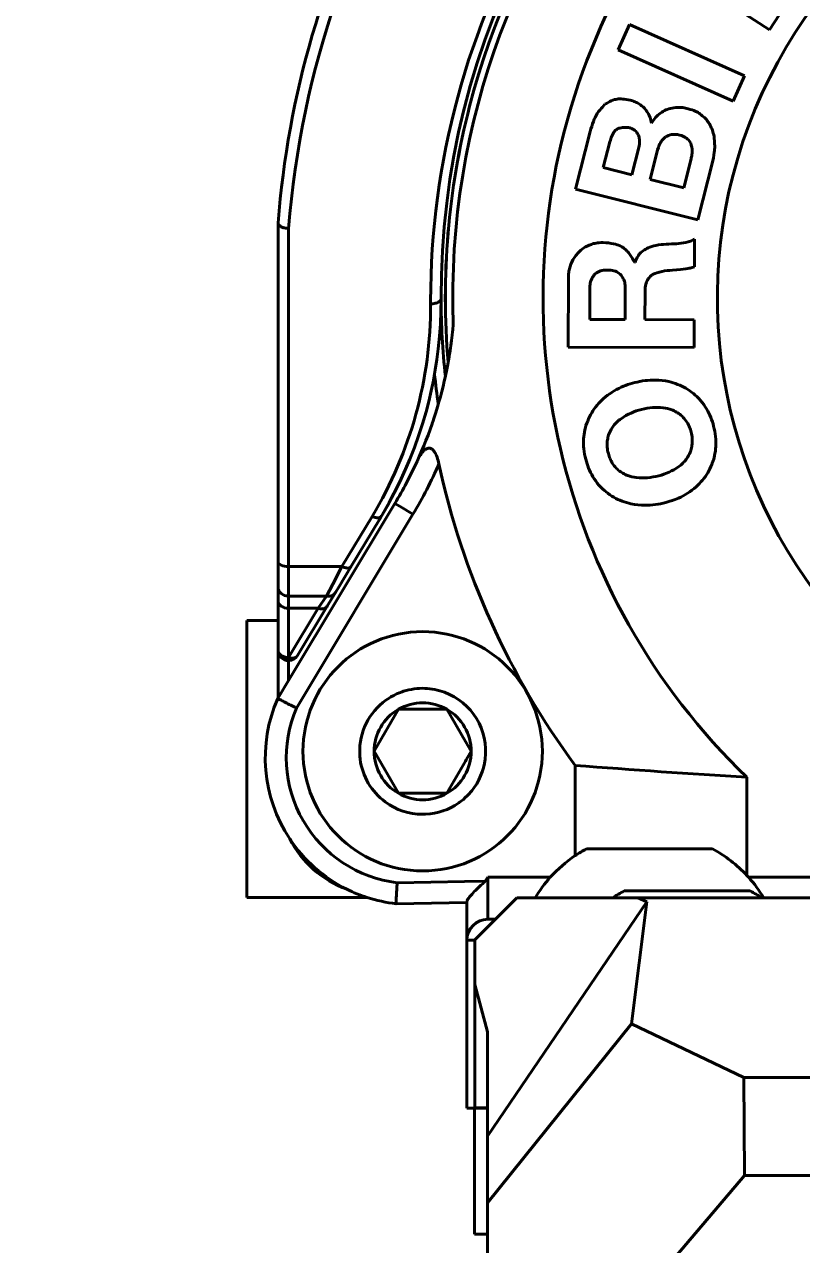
# Model space of a CAD drawing. Header units: millimetres. Extents: x 15 to 415, y 5 to 292.
# Drawn here: x 133.68 to 138.3, y 225.23 to 232.49 of the extents above; entities that cross this region are included whole.
import ezdxf

# ---------------------------------------------------------------- set-up
doc = ezdxf.new("R2010")
doc.units = ezdxf.units.MM
doc.layers.add('Annotations', color=7, linetype='Continuous')
doc.layers.add('Geometries', color=7, linetype='Continuous')
doc.styles.add('Shapr2', font='txt', dxfattribs={"height": 3.3495})
doc.dimstyles.new('ISO-25', dxfattribs={"dimtxt": 2.5, "dimasz": 2.5, "dimexe": 1.25, "dimexo": 0.625, "dimtad": 1, "dimtxsty": 'Standard', "dimcen": 2.5, "dimadec": 0, "dimazin": 0, "dimtfac": 1, "dimtmove": 0, "dimatfit": 3, "dimfxl": 1, "dimarcsym": 0})

# ---------------------------------------------------------------- blocks, each defined once
blk = doc.blocks.new('*D2')
at = {"layer": 'Annotations', "color": 0, "linetype": 'Continuous', "lineweight": 15}
for p, q in [((179.652, 228.9236), (179.652, 184.3288)), ((55.4198, 223.1803), (55.4198, 184.3288)), ((177.152, 185.5788), (57.9198, 185.5788))]:
    blk.add_line(p, q, dxfattribs=at)
at = {"layer": 'Annotations', "color": 0}
for points in [[(57.9198, 185.9955), (57.9198, 185.1621), (55.4198, 185.5788)], [(177.152, 185.1621), (177.152, 185.9955), (179.652, 185.5788)]]:
    blk.add_solid(points, dxfattribs=at)
at = {"layer": 'Defpoints', "color": 0}
for p in [(179.652, 229.5486), (55.4198, 223.8053), (55.4198, 185.5788)]:
    blk.add_point(p, dxfattribs=at)
at = {"layer": 'Annotations', "color": 0, "lineweight": 15, "insert": (117.8778, 188.2725), "char_height": 3.3495, "attachment_point": 5, "style": 'Shapr2'}
blk.add_mtext('\\A1;496,93', dxfattribs=at)

msp = doc.modelspace()

# ---------------------------------------------------------------- linework, layer by layer
at = {"layer": 'Geometries', "linetype": 'Continuous', "lineweight": 40}
for p, q in [((138.1124, 232.4613), (137.5993, 232.7938)), ((138.2021, 232.5997), (138.1124, 232.4613)), ((137.2119, 232.343), (137.2791, 232.4936)), ((137.2791, 232.4936), (137.964, 232.188)), ((137.8968, 232.0374), (137.2119, 232.343)), ((137.964, 232.188), (137.8968, 232.0374)), ((136.2966, 231.999), (136.2955, 231.9946)), ((136.9586, 231.5138), (137.0456, 231.857)), ((137.1618, 231.7939), (137.1233, 231.6422)), ((137.2934, 231.5991), (137.3347, 231.762)), ((137.4467, 231.7466), (137.4023, 231.5714)), ((137.6019, 231.5208), (137.6455, 231.6929)), ((137.7749, 231.6818), (137.6856, 231.3295)), ((137.1233, 231.6422), (137.2934, 231.5991)), ((137.4023, 231.5714), (137.6019, 231.5208)), ((137.6856, 231.3295), (136.9586, 231.5138)), ((135.1868, 231.3118), (135.1868, 229.2965)), ((135.2493, 229.2654), (135.2493, 231.2788)), ((137.666, 231.2158), (137.6654, 231.0508)), ((137.3104, 231.0763), (137.3125, 231.0763)), ((136.9136, 230.5726), (136.9151, 230.977)), ((136.1575, 230.8695), (136.1575, 230.8632)), ((136.1575, 230.8632), (136.1575, 230.861)), ((137.043, 230.9177), (137.0423, 230.737)), ((137.2535, 230.7362), (137.2542, 230.9179)), ((137.3717, 230.9017), (137.3711, 230.7358)), ((136.095, 230.8474), (136.095, 230.8429)), ((136.095, 230.8296), (136.095, 230.8429)), ((136.1575, 230.8584), (136.1575, 230.861)), ((137.0423, 230.737), (137.2535, 230.7362)), ((137.3711, 230.7358), (137.6642, 230.7347)), ((137.6642, 230.7347), (137.6636, 230.5698)), ((137.6636, 230.5698), (136.9136, 230.5726)), ((136.2036, 230.5045), (136.2053, 230.5141)), ((136.1993, 230.4803), (136.1996, 230.4819)), ((136.1041, 230.1164), (136.1098, 230.1331)), ((135.8829, 229.6418), (135.2493, 228.5873)), ((135.8037, 229.5689), (135.8488, 229.6439)), ((135.8829, 229.6418), (135.9143, 229.6229)), ((135.9901, 229.5774), (135.2963, 228.4229)), ((135.7469, 229.5645), (135.5671, 229.2654)), ((135.7901, 229.5463), (135.7997, 229.5621)), ((135.7902, 229.5464), (135.8004, 229.5634)), ((135.7997, 229.5621), (135.8004, 229.5634)), ((135.8004, 229.5634), (135.8038, 229.569)), ((135.8004, 229.5634), (135.8036, 229.5688)), ((135.8036, 229.5688), (135.8037, 229.5689)), ((135.9143, 229.6229), (135.9901, 229.5774)), ((135.6207, 229.2643), (135.7901, 229.5463)), ((135.7902, 229.5464), (135.7901, 229.5463)), ((135.1868, 229.2965), (135.1868, 229.1423)), ((135.5671, 229.2654), (135.2493, 229.2654)), ((135.2493, 229.0891), (135.2493, 229.2654)), ((135.5671, 229.2654), (135.5125, 229.1615)), ((135.5502, 229.147), (135.6207, 229.2643)), ((135.1868, 229.1423), (135.1868, 229.0612)), ((135.5125, 229.1615), (135.4744, 229.0891)), ((135.528, 229.1101), (135.5502, 229.147)), ((135.1868, 229.0612), (135.1868, 228.9447)), ((135.4744, 229.0891), (135.2493, 229.0891)), ((135.2493, 229.017), (135.2493, 229.0891)), ((135.4744, 229.0891), (135.4258, 229.017)), ((135.4793, 229.029), (135.528, 229.1101)), ((135.2493, 229.017), (135.4258, 229.017)), ((135.4258, 229.017), (135.2493, 228.7234)), ((135.2493, 228.7234), (135.2493, 229.017)), ((135.3029, 228.7354), (135.4793, 229.029)), ((135.0017, 227.2947), (135.0017, 228.9447)), ((135.0017, 228.9447), (135.1868, 228.9447)), ((135.1868, 228.9447), (135.1868, 228.7676)), ((135.1868, 228.7676), (135.1868, 228.4833)), ((135.2493, 228.5873), (135.2493, 228.7051)), ((135.2493, 228.5873), (135.1868, 228.4833)), ((135.1868, 228.4833), (135.185, 228.4802)), ((135.9035, 228.4152), (135.7591, 228.1652)), ((135.9035, 228.4152), (135.9169, 228.4152)), ((135.9169, 228.4152), (136.1324, 228.4152)), ((136.1922, 228.4152), (136.1324, 228.4152)), ((136.1922, 228.4152), (136.2209, 228.3654)), ((136.303, 228.2233), (136.2209, 228.3654)), ((135.673, 228.1769), (135.6729, 228.1716)), ((136.3365, 228.1652), (136.303, 228.2233)), ((135.6729, 228.1716), (135.6728, 228.1652)), ((135.6728, 228.1652), (135.6729, 228.159)), ((135.7591, 228.1652), (135.9035, 227.9152)), ((136.1922, 227.9152), (136.303, 228.1071)), ((136.3071, 228.1143), (136.303, 228.1071)), ((136.3365, 228.1652), (136.3071, 228.1143)), ((136.9561, 227.5439), (136.9561, 228.0805)), ((137.9785, 228.0105), (137.9785, 227.4253)), ((135.9035, 227.9152), (135.9636, 227.9152)), ((136.1788, 227.9152), (135.9636, 227.9152)), ((136.1922, 227.9152), (136.1788, 227.9152)), ((135.825, 227.8636), (135.8248, 227.8637)), ((137.0228, 227.584), (137.7728, 227.584)), ((135.8966, 227.3827), (136.297, 227.3897)), ((136.297, 227.3897), (136.2971, 227.3897)), ((136.4196, 227.3918), (136.2971, 227.3897)), ((136.4359, 227.4149), (136.4196, 227.3918)), ((136.8077, 227.4149), (136.4359, 227.4149)), ((136.4359, 227.1649), (136.4359, 227.4149)), ((138.5904, 227.4149), (137.988, 227.4149)), ((137.2478, 227.334), (137.9978, 227.334)), ((135.0017, 227.2947), (135.7169, 227.2947)), ((135.8909, 227.2576), (136.3109, 227.2649)), ((136.3109, 227.2685), (136.3109, 227.2649)), ((136.3109, 227.2649), (136.3109, 227.0399)), ((137.3823, 227.2692), (136.4332, 225.8723)), ((136.6082, 227.2925), (136.4806, 227.1649)), ((136.6082, 227.2925), (136.7174, 227.2925)), ((136.7174, 227.2925), (136.942, 227.2925)), ((136.942, 227.2925), (136.9444, 227.2925)), ((136.9444, 227.2925), (137.1791, 227.2925)), ((137.1791, 227.2925), (137.3284, 227.2925)), ((137.3823, 227.2692), (137.291, 226.5421)), ((137.3284, 227.2925), (137.3823, 227.2692)), ((137.3284, 227.2925), (137.919, 227.2925)), ((137.919, 227.2925), (138.0666, 227.2925)), ((138.0666, 227.2925), (138.0783, 227.2925)), ((138.0783, 227.2925), (138.1517, 227.2925)), ((138.211, 227.2925), (138.1517, 227.2925)), ((138.2554, 227.2925), (138.211, 227.2925)), ((138.5904, 227.2925), (138.2554, 227.2925)), ((136.4806, 227.1649), (136.3582, 227.0425)), ((136.4806, 227.1649), (136.4359, 227.1649)), ((136.3109, 226.0399), (136.3109, 227.0399)), ((136.3109, 227.0399), (136.3582, 227.0399)), ((136.3582, 227.0399), (136.3582, 227.0425)), ((136.3582, 226.7761), (136.3582, 227.0399)), ((136.4332, 226.4942), (136.3582, 226.7761)), ((136.3582, 226.0425), (136.3582, 226.7761)), ((136.4332, 225.4754), (137.291, 226.5421)), ((137.291, 226.5421), (137.9601, 226.2216)), ((136.4332, 226.4942), (136.4332, 226.0425)), ((137.9601, 226.2216), (145.8885, 226.2216)), ((137.9601, 226.2216), (137.9647, 225.6396)), ((136.4332, 226.0399), (136.3109, 226.0399)), ((136.3566, 225.2899), (136.3566, 226.0399)), ((136.3566, 226.0399), (136.4332, 226.0399)), ((136.3582, 226.0425), (136.4332, 226.0425)), ((136.4332, 226.0425), (136.4332, 226.0399)), ((136.4332, 226.0399), (136.4332, 226.0399)), ((136.4332, 226.0399), (136.4332, 225.8723)), ((136.4332, 225.4754), (136.4332, 225.8723)), ((137.9647, 225.6396), (137.1496, 224.6822)), ((145.845, 225.6396), (137.9647, 225.6396)), ((136.4332, 225.4754), (136.4332, 225.2899)), ((136.4332, 225.2899), (136.3566, 225.2899)), ((136.4332, 225.2899), (136.4332, 224.9884))]:
    msp.add_line(p, q, dxfattribs=at)
at = {"layer": 'Geometries', "linetype": 'Continuous', "lineweight": 40, "flags": 128}
for points in [[(136.2966, 231.999), (136.3314, 232.1287), (136.3724, 232.2652), (136.4178, 232.4005), (136.4673, 232.5342), (136.5209, 232.6664), (136.5218, 232.6685)], [(137.1331, 232.0184), (137.1424, 232.0238), (137.1517, 232.029), (137.1612, 232.034), (137.1708, 232.0386), (137.1807, 232.0426), (137.1909, 232.046), (137.198, 232.0477), (137.2052, 232.0491), (137.2125, 232.0499), (137.2213, 232.0503), (137.2301, 232.0502), (137.239, 232.0496), (137.2478, 232.0486), (137.2597, 232.0469), (137.2715, 232.0448), (137.2834, 232.0426)], [(137.2834, 232.0426), (137.2983, 232.038), (137.3057, 232.0355), (137.3131, 232.0328), (137.3198, 232.03), (137.3265, 232.0268), (137.3329, 232.0232), (137.3393, 232.0192), (137.3454, 232.0148), (137.3514, 232.0101), (137.3604, 232.0023), (137.3692, 231.9943)], [(136.1575, 230.8695), (136.1592, 231.0036), (136.1653, 231.1461), (136.1758, 231.2884), (136.1908, 231.4302), (136.2101, 231.5715), (136.2339, 231.7122), (136.2621, 231.852), (136.2931, 231.9852)], [(136.2931, 231.9852), (136.2946, 231.9909), (136.2955, 231.9946)], [(137.0456, 231.857), (137.0498, 231.872), (137.0542, 231.887), (137.0589, 231.9019), (137.0642, 231.9167), (137.069, 231.9288), (137.0745, 231.9406), (137.0806, 231.9521), (137.0877, 231.9635), (137.0955, 231.9745), (137.1037, 231.9851), (137.1109, 231.9936), (137.1182, 232.002), (137.1331, 232.0184)], [(137.3692, 231.9943), (137.3785, 231.9818), (137.3806, 231.9787)], [(137.3806, 231.9787), (137.383, 231.9754), (137.3873, 231.9688), (137.3914, 231.9619), (137.3951, 231.9548), (137.3984, 231.9474), (137.4014, 231.9397), (137.4039, 231.9319), (137.4062, 231.924), (137.4087, 231.9146), (137.4111, 231.9052)], [(137.4111, 231.9052), (137.4149, 231.912), (137.419, 231.9186), (137.4234, 231.9252), (137.4281, 231.9315), (137.4342, 231.939), (137.4408, 231.9463), (137.4477, 231.9531), (137.4552, 231.9597), (137.4631, 231.9658), (137.4714, 231.9715), (137.479, 231.9762), (137.4868, 231.9805), (137.4948, 231.9844), (137.5031, 231.988)], [(137.5031, 231.9881), (137.513, 231.9912), (137.5231, 231.994), (137.5333, 231.9962), (137.5439, 231.9979), (137.5545, 231.9991), (137.5651, 231.9997), (137.5731, 231.9998), (137.5811, 231.9996), (137.5891, 231.9991), (137.5971, 231.9983), (137.6052, 231.9971), (137.6132, 231.9956), (137.6212, 231.9939), (137.6292, 231.9918)], [(137.6292, 231.9918), (137.6403, 231.9883), (137.6514, 231.9846), (137.6624, 231.9806), (137.6732, 231.9761), (137.6803, 231.9727), (137.6871, 231.969), (137.6938, 231.9649), (137.7003, 231.9603), (137.7067, 231.9554), (137.7128, 231.9502), (137.719, 231.9446), (137.725, 231.9389), (137.7369, 231.9271)], [(137.2727, 231.8806), (137.2641, 231.8807), (137.2555, 231.8806), (137.247, 231.8804), (137.2385, 231.8798), (137.23, 231.8787), (137.2217, 231.8771), (137.2163, 231.8755), (137.211, 231.8736), (137.2059, 231.8712), (137.2012, 231.8682), (137.1968, 231.8647), (137.1928, 231.8608), (137.1891, 231.8565), (137.1858, 231.8519), (137.1813, 231.8446), (137.1774, 231.837), (137.1739, 231.8291), (137.1708, 231.821), (137.1679, 231.8128), (137.1652, 231.8046), (137.1618, 231.7939)], [(137.3255, 231.8467), (137.322, 231.8513), (137.3166, 231.8574), (137.3107, 231.8629), (137.3049, 231.8673), (137.2988, 231.8711), (137.2921, 231.8745), (137.2851, 231.8772), (137.279, 231.8791), (137.2727, 231.8806)], [(137.7369, 231.9271), (137.7417, 231.9209), (137.7462, 231.9146), (137.7506, 231.9081), (137.7548, 231.9014), (137.7587, 231.8946), (137.7623, 231.8877), (137.7657, 231.8806), (137.7689, 231.8734), (137.7724, 231.8643), (137.7756, 231.8549), (137.7783, 231.8455), (137.7806, 231.8358), (137.7825, 231.8259), (137.784, 231.816)], [(137.3307, 231.8383), (137.3266, 231.845), (137.3255, 231.8467)], [(137.3347, 231.762), (137.3371, 231.7713), (137.3387, 231.7808), (137.3396, 231.7898), (137.3396, 231.7988), (137.3389, 231.8081), (137.3373, 231.8173), (137.3361, 231.8226), (137.3345, 231.8279), (137.3328, 231.8331), (137.3307, 231.8383)], [(137.4941, 231.8245), (137.4827, 231.8138), (137.4773, 231.8082), (137.4721, 231.8023), (137.4673, 231.7961), (137.463, 231.7895), (137.4593, 231.7824), (137.4561, 231.775), (137.4534, 231.768), (137.4511, 231.7609), (137.4467, 231.7466)], [(137.5795, 231.8343), (137.5719, 231.8364), (137.5643, 231.8379), (137.5564, 231.839), (137.5484, 231.8394), (137.5391, 231.8392), (137.5299, 231.838), (137.5204, 231.8359), (137.5113, 231.8328), (137.5026, 231.829), (137.4941, 231.8245)], [(137.6437, 231.7861), (137.6398, 231.7929), (137.6355, 231.7994), (137.6304, 231.8057), (137.6248, 231.8115), (137.6188, 231.8167), (137.6123, 231.8213), (137.6051, 231.8254), (137.5976, 231.8288), (137.5887, 231.832), (137.5795, 231.8343)], [(137.784, 231.816), (137.7853, 231.7994), (137.7862, 231.7828), (137.7865, 231.7717), (137.7865, 231.7605), (137.786, 231.7494), (137.7853, 231.7409), (137.7843, 231.7324), (137.7817, 231.7155), (137.7784, 231.6986), (137.7749, 231.6818)], [(137.6455, 231.6929), (137.6473, 231.6989), (137.6488, 231.705), (137.6501, 231.7112), (137.6511, 231.7174), (137.6522, 231.729), (137.6524, 231.7349), (137.6524, 231.7407), (137.6516, 231.7521), (137.6499, 231.7634), (137.6472, 231.7749), (137.6437, 231.786)], [(135.1868, 231.3124), (135.1868, 231.3122), (135.1869, 231.3118)], [(135.1868, 231.3118), (135.1872, 231.3087), (135.1881, 231.3056), (135.1896, 231.3026), (135.1916, 231.2997), (135.1942, 231.2968), (135.1974, 231.2941), (135.2011, 231.2916), (135.2052, 231.2892)], [(135.2052, 231.2892), (135.2097, 231.287), (135.2146, 231.285), (135.2199, 231.2833), (135.2254, 231.2818), (135.2312, 231.2806), (135.2372, 231.2797), (135.2432, 231.2791), (135.2493, 231.2788)], [(136.9428, 231.0919), (136.9467, 231.0987), (136.9508, 231.1054), (136.9552, 231.1119), (136.9599, 231.1182), (136.9647, 231.1243), (136.9699, 231.1302), (136.9752, 231.136), (136.9809, 231.1415), (136.9894, 231.1491), (136.9984, 231.1561), (137.0079, 231.1628), (137.0177, 231.1688)], [(137.0177, 231.1688), (137.0318, 231.1756), (137.0389, 231.1788), (137.0461, 231.1818), (137.0525, 231.1843), (137.0589, 231.1866), (137.0655, 231.1885), (137.0722, 231.1902), (137.0805, 231.1919), (137.0889, 231.1931), (137.0973, 231.194), (137.1101, 231.195), (137.1228, 231.1957)], [(137.1228, 231.1957), (137.1384, 231.1941), (137.1539, 231.1923), (137.1694, 231.19), (137.1848, 231.1871), (137.1949, 231.1848), (137.2049, 231.1819), (137.2147, 231.1785), (137.2242, 231.1745), (137.2334, 231.1698), (137.2408, 231.1651), (137.2478, 231.1599), (137.2545, 231.1542), (137.2608, 231.1481), (137.2662, 231.1424)], [(137.3622, 231.1481), (137.3687, 231.1523), (137.3755, 231.1563), (137.3824, 231.16), (137.3895, 231.1635), (137.4007, 231.1682), (137.4123, 231.1723), (137.4242, 231.1757), (137.4363, 231.1783)], [(137.4363, 231.1783), (137.4518, 231.1805), (137.4673, 231.1825), (137.4825, 231.1841), (137.4977, 231.1853), (137.513, 231.1862), (137.5283, 231.1869)], [(137.5283, 231.1869), (137.5439, 231.1874), (137.5595, 231.1883), (137.5734, 231.1896), (137.5873, 231.1912), (137.6012, 231.1931), (137.615, 231.1955)], [(137.615, 231.1955), (137.6285, 231.1988), (137.6351, 231.2007), (137.6417, 231.2031), (137.648, 231.2058), (137.6541, 231.2089), (137.6601, 231.2123), (137.666, 231.2158)], [(136.9151, 230.977), (136.9151, 230.9848), (136.9154, 230.9926), (136.9159, 231.0005), (136.9167, 231.0083), (136.9177, 231.016), (136.919, 231.0237), (136.9205, 231.0314), (136.9223, 231.0391), (136.9262, 231.0526), (136.9309, 231.0659), (136.9365, 231.0791), (136.9428, 231.0919)], [(137.2662, 231.1424), (137.2668, 231.1417), (137.2724, 231.135), (137.2808, 231.1238), (137.2887, 231.1123), (137.2962, 231.1004), (137.3034, 231.0884), (137.3104, 231.0763)], [(137.3125, 231.0763), (137.3179, 231.091), (137.3208, 231.0983), (137.3241, 231.1054), (137.3279, 231.1123), (137.3322, 231.1188), (137.3372, 231.1251), (137.3427, 231.131), (137.3474, 231.1355), (137.3522, 231.1398), (137.3622, 231.1481)], [(137.1474, 231.0308), (137.1396, 231.0311), (137.1318, 231.0308), (137.1238, 231.03), (137.116, 231.0286), (137.1071, 231.0262), (137.0986, 231.0229), (137.0901, 231.0187), (137.082, 231.0137), (137.0748, 231.0082), (137.068, 231.0022)], [(137.2293, 231.0015), (137.2234, 231.0067), (137.2172, 231.0116), (137.2106, 231.016), (137.2036, 231.0199), (137.1952, 231.0237), (137.1865, 231.0267), (137.1773, 231.029), (137.1679, 231.0304), (137.1577, 231.031), (137.1474, 231.0307)], [(137.442, 231.0154), (137.4313, 231.0111), (137.4259, 231.0088), (137.4207, 231.0062), (137.4157, 231.0033), (137.4109, 231), (137.4063, 230.9962), (137.402, 230.9921), (137.3958, 230.9853), (137.3899, 230.9784)], [(137.535, 231.0303), (137.5194, 231.0293), (137.5039, 231.0278), (137.4883, 231.0256), (137.4728, 231.0228), (137.4574, 231.0194), (137.442, 231.0154)], [(137.6144, 231.0384), (137.5833, 231.0348), (137.5592, 231.0324), (137.535, 231.0303)], [(137.6654, 231.0508), (137.6529, 231.0467), (137.6466, 231.0448), (137.6402, 231.0431), (137.6338, 231.0417), (137.6273, 231.0405), (137.6144, 231.0384)], [(137.068, 231.0022), (137.0639, 230.9955), (137.0599, 230.9888), (137.0561, 230.982), (137.0526, 230.9749), (137.0497, 230.9676), (137.0475, 230.9601), (137.0458, 230.9522), (137.0446, 230.9443), (137.044, 230.9376), (137.0436, 230.931), (137.043, 230.9177)], [(137.2542, 230.9179), (137.2535, 230.9336), (137.2529, 230.9414), (137.252, 230.9491), (137.2506, 230.9569), (137.2486, 230.9644), (137.2458, 230.972), (137.2424, 230.9793), (137.2394, 230.985), (137.2361, 230.9906), (137.2293, 231.0015)], [(137.3899, 230.9784), (137.3864, 230.9713), (137.3831, 230.9643), (137.3801, 230.957), (137.3774, 230.9497), (137.376, 230.9446), (137.3748, 230.9395), (137.3739, 230.9343), (137.3732, 230.9291), (137.3726, 230.9223), (137.3722, 230.9155), (137.3717, 230.9017)], [(136.1575, 230.861), (136.1571, 230.8576), (136.156, 230.8542), (136.1541, 230.8509), (136.1515, 230.8477), (136.1483, 230.8447), (136.1444, 230.8419), (136.1399, 230.8393), (136.1349, 230.8369), (136.1291, 230.8348), (136.1228, 230.833), (136.1162, 230.8316), (136.1093, 230.8305), (136.1022, 230.8298), (136.095, 230.8296)], [(136.1188, 230.4127), (136.1228, 230.436), (136.1326, 230.4988), (136.1407, 230.5619), (136.1483, 230.6365), (136.1536, 230.7112), (136.1567, 230.7861), (136.1575, 230.8584)], [(136.2053, 230.5141), (136.2062, 230.5197), (136.2111, 230.5501), (136.2156, 230.581), (136.2198, 230.612), (136.2236, 230.6432), (136.2257, 230.6625)], [(136.2257, 230.6625), (136.227, 230.6746), (136.23, 230.706)], [(136.1996, 230.4819), (136.201, 230.4896), (136.2036, 230.5045)], [(136.1829, 230.3984), (136.1834, 230.4003), (136.1896, 230.4298), (136.1955, 230.4596), (136.1993, 230.4803)], [(136.0679, 230.1878), (136.084, 230.2493), (136.0985, 230.3112), (136.1115, 230.3734), (136.1188, 230.4127)], [(136.1406, 230.2313), (136.1448, 230.2462), (136.1532, 230.2764), (136.1613, 230.307), (136.169, 230.3378), (136.1764, 230.3689), (136.1829, 230.3984)], [(137.1247, 230.2659), (137.1368, 230.2758), (137.1492, 230.2854), (137.162, 230.2945), (137.1751, 230.3032), (137.1884, 230.3113), (137.202, 230.3191), (137.2159, 230.3263), (137.2301, 230.3331), (137.243, 230.3387), (137.2561, 230.3439), (137.2693, 230.3487), (137.2828, 230.3531), (137.2964, 230.3571), (137.3101, 230.3607)], [(137.3101, 230.3607), (137.3253, 230.3645), (137.3406, 230.3678), (137.356, 230.3706), (137.3716, 230.3728), (137.3871, 230.3744), (137.4027, 230.3755), (137.4184, 230.376), (137.4342, 230.3759), (137.4539, 230.3751), (137.4736, 230.3733), (137.4934, 230.3706), (137.513, 230.3671)], [(137.513, 230.3671), (137.5264, 230.3632), (137.5397, 230.3593), (137.5528, 230.3551), (137.5659, 230.3506), (137.5787, 230.3458), (137.5912, 230.3404), (137.6034, 230.3343), (137.6152, 230.3276), (137.6267, 230.3202), (137.6379, 230.3123), (137.6489, 230.304), (137.6597, 230.2954), (137.6704, 230.2866), (137.681, 230.2777)], [(136.1098, 230.1331), (136.1147, 230.148), (136.1256, 230.1819), (136.1361, 230.2162), (136.1406, 230.2313)], [(137.0202, 230.1059), (137.0252, 230.1189), (137.0304, 230.1319), (137.0357, 230.1447), (137.0414, 230.1573), (137.0474, 230.1696), (137.054, 230.1817), (137.0611, 230.1933), (137.0689, 230.2045), (137.0773, 230.2153), (137.0862, 230.2258), (137.0955, 230.2361), (137.105, 230.2461), (137.1148, 230.2561), (137.1247, 230.2659)], [(137.4802, 230.211), (137.4644, 230.2124), (137.4485, 230.2131), (137.4325, 230.213), (137.4165, 230.2122), (137.4002, 230.2106), (137.3839, 230.2082), (137.3676, 230.205), (137.3515, 230.201)], [(137.5848, 230.1675), (137.5785, 230.1723), (137.5722, 230.1768), (137.5656, 230.1811), (137.5589, 230.1852), (137.552, 230.189), (137.545, 230.1925), (137.5379, 230.1958), (137.5306, 230.1987), (137.5184, 230.2029), (137.506, 230.2064), (137.4932, 230.2091), (137.4802, 230.211)], [(137.681, 230.2777), (137.6919, 230.2664), (137.7022, 230.2547), (137.7122, 230.2425), (137.7216, 230.2299), (137.73, 230.2175), (137.738, 230.2048), (137.7454, 230.1917), (137.7523, 230.1783), (137.758, 230.166), (137.7633, 230.1535), (137.7681, 230.1409), (137.7725, 230.1279), (137.7764, 230.1147), (137.7798, 230.1014)], [(135.9442, 229.8405), (135.9464, 229.8456), (135.9713, 229.9042), (135.9986, 229.974), (136.0239, 230.0445), (136.047, 230.1158), (136.0679, 230.1878)], [(137.229, 230.1459), (137.2227, 230.1413), (137.2166, 230.1365), (137.2106, 230.1314), (137.2048, 230.126), (137.1992, 230.1205), (137.1939, 230.1148), (137.1888, 230.1089), (137.1839, 230.1027), (137.1763, 230.092), (137.1694, 230.0808), (137.1632, 230.0691), (137.1577, 230.0569)], [(137.3515, 230.201), (137.3355, 230.1967), (137.3197, 230.1918), (137.3041, 230.1861), (137.2887, 230.1796), (137.2733, 230.1723), (137.2582, 230.1643), (137.2434, 230.1554), (137.229, 230.1459)], [(137.6456, 230.0667), (137.6437, 230.0742), (137.6415, 230.0817), (137.639, 230.0892), (137.6362, 230.0965), (137.6332, 230.1035), (137.6299, 230.1103), (137.6263, 230.1171), (137.6224, 230.1237), (137.6172, 230.1317), (137.6115, 230.1394), (137.6055, 230.1468), (137.5989, 230.154), (137.592, 230.161), (137.5848, 230.1675)], [(136.0307, 229.9279), (136.0414, 229.9528), (136.0545, 229.9843), (136.0673, 230.0162), (136.0797, 230.0486), (136.0918, 230.0813), (136.1034, 230.1144), (136.1041, 230.1164)], [(137.0192, 229.9044), (137.0153, 229.9195), (137.0121, 229.9348), (137.0094, 229.9504), (137.0075, 229.966), (137.0062, 229.9808), (137.0056, 229.9956), (137.0055, 230.0106), (137.0062, 230.0255), (137.0072, 230.039), (137.0088, 230.0525), (137.0109, 230.0659), (137.0135, 230.0793), (137.0166, 230.0927), (137.0202, 230.1059)], [(137.6418, 229.9495), (137.6443, 229.957), (137.6465, 229.9645), (137.6484, 229.9721), (137.65, 229.9798), (137.6512, 229.9874), (137.6522, 229.995), (137.6528, 230.0027), (137.6531, 230.0105), (137.653, 230.0198), (137.6525, 230.0292), (137.6515, 230.0385), (137.65, 230.048), (137.648, 230.0574), (137.6456, 230.0667)], [(137.7798, 230.1014), (137.7837, 230.0863), (137.787, 230.071), (137.7896, 230.0555), (137.7916, 230.0398), (137.7929, 230.0249), (137.7935, 230.01), (137.7935, 229.9949), (137.7929, 229.9798), (137.7919, 229.9663), (137.7903, 229.9529), (137.7882, 229.9395), (137.7856, 229.926), (137.7825, 229.9126), (137.779, 229.8994)], [(137.1576, 230.0569), (137.1551, 230.0495), (137.1529, 230.042), (137.1509, 230.0344), (137.1493, 230.0267), (137.148, 230.0192), (137.147, 230.0116), (137.1463, 230.0039), (137.146, 229.9962), (137.146, 229.9865), (137.1465, 229.9769), (137.1476, 229.9672), (137.1491, 229.9574), (137.1512, 229.9477), (137.1537, 229.9381)], [(136.1448, 229.877), (136.1425, 229.8873), (136.1398, 229.8976), (136.1368, 229.9078), (136.1333, 229.9177), (136.1295, 229.9274), (136.1251, 229.9367), (136.1219, 229.9426), (136.1184, 229.9482), (136.1147, 229.9534), (136.1116, 229.9571), (136.1084, 229.9604), (136.105, 229.9634), (136.1014, 229.9659), (136.0969, 229.9682), (136.0922, 229.9698), (136.0875, 229.9705), (136.0835, 229.9705), (136.0796, 229.97), (136.0759, 229.9689), (136.071, 229.9669), (136.0664, 229.9643), (136.0619, 229.9612), (136.0577, 229.9576), (136.0512, 229.9513), (136.0452, 229.9442), (136.0395, 229.9366), (136.0341, 229.9285), (136.0291, 229.9201), (136.0238, 229.9107), (136.0189, 229.9009), (136.0141, 229.8909)], [(136.0141, 229.8909), (136.0279, 229.9217), (136.0307, 229.9279)], [(137.1537, 229.9381), (137.1556, 229.9306), (137.1579, 229.9231), (137.1604, 229.9156), (137.1632, 229.9083), (137.1662, 229.9014), (137.1695, 229.8946), (137.1731, 229.888), (137.177, 229.8815), (137.1821, 229.8736), (137.1878, 229.866), (137.1937, 229.8587), (137.2003, 229.8516), (137.2071, 229.8447), (137.2143, 229.8383)], [(137.5721, 229.8604), (137.5783, 229.8651), (137.5844, 229.87), (137.5904, 229.8752), (137.5961, 229.8805), (137.6016, 229.8861), (137.6068, 229.8919), (137.6119, 229.8979), (137.6167, 229.9042), (137.624, 229.9148), (137.6306, 229.9259), (137.6366, 229.9375), (137.6418, 229.9496)], [(137.1187, 229.7278), (137.1078, 229.739), (137.0974, 229.7506), (137.0874, 229.7628), (137.0779, 229.7754), (137.0695, 229.7875), (137.0616, 229.8001), (137.0542, 229.813), (137.0473, 229.8262), (137.0414, 229.8387), (137.0361, 229.8514), (137.0312, 229.8643), (137.0267, 229.8775), (137.0227, 229.8909), (137.0192, 229.9044)], [(137.4537, 229.8064), (137.4691, 229.8106), (137.4844, 229.8154), (137.4995, 229.821), (137.5144, 229.8273), (137.5293, 229.8345), (137.5439, 229.8424), (137.5582, 229.8511), (137.5721, 229.8604)], [(137.779, 229.8994), (137.774, 229.8864), (137.769, 229.8735), (137.7637, 229.8607), (137.7581, 229.8481), (137.7522, 229.8358), (137.7457, 229.8238), (137.7386, 229.8121), (137.7309, 229.801), (137.7226, 229.7901), (137.7138, 229.7797), (137.7046, 229.7694), (137.695, 229.7594), (137.6853, 229.7495), (137.6755, 229.7397)], [(135.8483, 229.6466), (135.8631, 229.6741), (135.8924, 229.7306), (135.9201, 229.7878), (135.9442, 229.8405)], [(137.2143, 229.8382), (137.2205, 229.8335), (137.2269, 229.829), (137.2335, 229.8247), (137.2402, 229.8207), (137.2471, 229.8169), (137.2541, 229.8134), (137.2612, 229.8102), (137.2685, 229.8073), (137.281, 229.803), (137.2936, 229.7996), (137.3067, 229.7969), (137.3199, 229.7951)], [(137.3199, 229.7951), (137.3364, 229.7938), (137.3529, 229.7932), (137.3695, 229.7934), (137.3862, 229.7944), (137.4031, 229.7962), (137.42, 229.7988), (137.4369, 229.8022), (137.4537, 229.8064)], [(137.2881, 229.6393), (137.2747, 229.6431), (137.2613, 229.6469), (137.248, 229.651), (137.2349, 229.6554), (137.222, 229.6602), (137.2094, 229.6656), (137.1971, 229.6715), (137.1852, 229.6782), (137.1736, 229.6855), (137.1623, 229.6933), (137.1512, 229.7016), (137.1403, 229.7101), (137.1294, 229.7189), (137.1187, 229.7278)], [(137.6755, 229.7397), (137.6635, 229.7297), (137.6511, 229.7201), (137.6383, 229.711), (137.6252, 229.7023), (137.6119, 229.6941), (137.5983, 229.6865), (137.5843, 229.6793), (137.5701, 229.6726), (137.5518, 229.6649), (137.5333, 229.658), (137.5143, 229.652), (137.495, 229.6468)], [(135.8038, 229.569), (135.8325, 229.6184), (135.8483, 229.6466)], [(137.495, 229.6468), (137.4799, 229.6429), (137.4646, 229.6396), (137.4492, 229.6367), (137.4336, 229.6344), (137.4181, 229.6326), (137.4025, 229.6314), (137.3868, 229.6308), (137.3711, 229.6307), (137.3503, 229.6314), (137.3296, 229.6331), (137.3088, 229.6357), (137.2881, 229.6393)], [(135.7807, 229.5557), (135.7757, 229.556), (135.7703, 229.5568), (135.7647, 229.5581), (135.7589, 229.5598), (135.7529, 229.5619), (135.7469, 229.5645)], [(135.8004, 229.5634), (135.7986, 229.5611), (135.7961, 229.5591), (135.793, 229.5575), (135.7894, 229.5564), (135.7852, 229.5558), (135.7807, 229.5557)], [(135.6009, 229.2566), (135.5959, 229.2569), (135.5906, 229.2577), (135.585, 229.259), (135.5792, 229.2607), (135.5732, 229.2628), (135.5671, 229.2654)], [(135.6207, 229.2643), (135.6188, 229.2619), (135.6163, 229.26), (135.6133, 229.2584), (135.6096, 229.2573), (135.6055, 229.2567), (135.6009, 229.2566)], [(135.528, 229.1101), (135.5254, 229.1062), (135.5223, 229.1026), (135.5187, 229.0993), (135.5148, 229.0964), (135.5106, 229.094), (135.506, 229.0919), (135.5012, 229.0903), (135.4961, 229.0891), (135.4909, 229.0884), (135.4855, 229.0882), (135.48, 229.0884), (135.4744, 229.0891)], [(135.4582, 229.015), (135.4533, 229.0141), (135.4481, 229.0138), (135.4427, 229.0139), (135.4372, 229.0145), (135.4315, 229.0155), (135.4258, 229.017)], [(135.4793, 229.029), (135.477, 229.0257), (135.4741, 229.0228), (135.4708, 229.0202), (135.467, 229.018), (135.4628, 229.0163), (135.4582, 229.015)], [(135.2176, 228.4634), (135.2113, 228.4666), (135.2056, 228.4695), (135.2005, 228.4722), (135.196, 228.4745), (135.1923, 228.4764), (135.1894, 228.4779), (135.1871, 228.4791), (135.1857, 228.4799), (135.1852, 228.4801), (135.185, 228.4802)], [(135.8852, 228.5031), (135.8756, 228.4983), (135.8589, 228.4892), (135.8474, 228.4822)], [(135.9341, 228.5226), (135.9251, 228.5196), (135.9098, 228.5139), (135.8926, 228.5066), (135.8852, 228.5031)], [(135.2963, 228.4229), (135.2876, 228.4273), (135.2789, 228.4318), (135.2703, 228.4362), (135.2619, 228.4405), (135.2537, 228.4447), (135.2458, 228.4488), (135.2381, 228.4528), (135.2309, 228.4565), (135.224, 228.46), (135.2176, 228.4634)], [(135.6729, 228.159), (135.6731, 228.1503), (135.674, 228.1351), (135.6756, 228.1197), (135.6757, 228.1184)], [(136.2624, 227.8577), (136.2657, 227.86), (136.2781, 227.8693), (136.2901, 227.879), (136.3018, 227.8893), (136.313, 227.9001), (136.3237, 227.9113), (136.334, 227.9229), (136.3396, 227.9297)], [(136.0478, 227.7902), (136.0628, 227.7905), (136.0653, 227.7906)], [(136.3109, 227.2685), (136.3111, 227.2706), (136.3119, 227.2733), (136.3132, 227.2765), (136.315, 227.2801), (136.3173, 227.284), (136.32, 227.2882), (136.3232, 227.2928), (136.3269, 227.2976), (136.3303, 227.3019), (136.3358, 227.3084), (136.3418, 227.3152), (136.3482, 227.3221), (136.3552, 227.3293), (136.3625, 227.3366), (136.37, 227.3439), (136.3782, 227.3516), (136.3865, 227.3593), (136.3948, 227.367), (136.4, 227.3716), (136.4053, 227.3763), (136.4104, 227.3812), (136.4152, 227.3863), (136.4196, 227.3918)], [(135.8909, 227.2576), (135.8905, 227.2579), (135.8902, 227.2587), (135.89, 227.2601), (135.8898, 227.262), (135.8897, 227.2643), (135.8897, 227.2672), (135.8897, 227.2706), (135.8897, 227.2745), (135.8898, 227.2788), (135.89, 227.2836), (135.8902, 227.2887), (135.8905, 227.2943)]]:
    msp.add_lwpolyline(points, dxfattribs=at)
at = {"layer": 'Geometries', "linetype": 'Continuous', "lineweight": 40}
msp.add_circle((136.0478, 228.1652), 0.7125, dxfattribs=at)
for centre, radius, start, end in [((140.7272, 230.8649), 4.5, 93.92989, 182.02333), ((140.7272, 230.8649), 3.9627, 94.21608, 226.08086), ((140.733, 230.8698), 4.55, 126.26017, 165.5195), ((140.7325, 230.8481), 5.5, 146.10447, 175.50935), ((140.7272, 230.8649), 2.925, 95.71607, 223.07031), ((140.7325, 230.8793), 5.5625, 152.083, 175.53466), ((140.7325, 230.8481), 4.6375, 149.68652, 180.00934), ((140.7326, 230.8682), 4.55, 165.49922, 184.89033), ((140.733, 230.8698), 4.55, 165.5195, 184.89288), ((140.7325, 230.8793), 4.575, 165.83377, 166.01187), ((133.6575, 230.8199), 2.4375, 329, 0.22877), ((140.7325, 230.8793), 4.575, 180.24542, 186.03428), ((140.7325, 230.8793), 4.6375, 185.77375, 188.03197), ((133.74, 230.9294), 2.5, 328.99996, 335.45757), ((133.74, 230.9294), 2.625, 329, 336.36603), ((140.7272, 230.8649), 4.6877, 192.16608, 216.44132), ((140.7325, 230.8793), 5.0375, 194.16274, 194.19574), ((135.2493, 228.7676), 0.0625, 180, 270), ((135.2493, 228.7676), 0.0625, 270, 329), ((136.0478, 228.1652), 0.375, 88.09825, 107.6539), ((136.0478, 228.1652), 0.375, 69.71128, 88.09825), ((135.9857, 228.1274), 0.875, 156.22155, 213.52903), ((136.0478, 228.1652), 0.375, 122.30212, 178.21539), ((136.0478, 228.1652), 0.375, 352.77956, 69.71128), ((135.9857, 228.1274), 0.75, 156.80102, 263.17972), ((136.0478, 228.1652), 0.2887, 120, 180), ((136.0478, 228.1652), 0.2887, 60, 120), ((136.0478, 228.1652), 0.2887, 0, 60), ((136.0478, 228.1652), 0.375, 187.16973, 233.50884), ((136.0478, 228.1652), 0.2887, 180, 240), ((136.0478, 228.1652), 0.2887, 300, 0), ((136.0478, 228.1652), 0.375, 321.0872, 352.77956), ((143.0305, 309.3992), 81.5453, 265.728052, 266.448092), ((136.0478, 228.1652), 0.2887, 240, 300), ((136.0478, 228.1652), 0.375, 233.54959, 270), ((136.0478, 228.1652), 0.375, 272.66484, 304.91465), ((135.8118, 227.9304), 0.625, 207.26732, 249.86792), ((135.9857, 228.1274), 0.875, 213.52903, 243.60621), ((137.3978, 226.8853), 0.793, 123.8476, 138.09329), ((137.3978, 226.8853), 0.793, 118.22268, 123.8476), ((137.3978, 226.8853), 0.793, 42.91913, 61.77736), ((139.343, 227.0992), 3.458, 175.29643, 176.76488), ((137.3978, 226.8853), 0.793, 138.09329, 149.10232), ((137.3978, 226.8853), 0.793, 41.90671, 42.91913), ((137.3978, 226.8853), 0.793, 30.89768, 41.90671), ((135.9857, 228.1274), 0.875, 243.60621, 252.10864), ((137.6228, 226.6353), 0.793, 118.22268, 124.02713), ((137.6228, 226.6353), 0.793, 55.97287, 61.77736), ((135.9857, 228.1274), 0.875, 252.10864, 263.77848), ((136.4359, 227.0399), 0.125, 90.00005, 180)]:
    msp.add_arc(centre, radius, start, end, dxfattribs=at)
for centre, major_axis, ratio, start_param, end_param in [((135.2493, 229.2965), (0.0625, 0), 0.498573, 3.141589, 4.712389), ((135.2493, 229.1423), (0.0625, 0), 0.851161, 3.141592, 4.712389), ((135.2493, 229.0612), (0.0625, 0), 0.707107, 3.141593, 4.712389), ((135.2493, 228.7676), (-0.0625, 0), 0.707107, 0, 1.570796), ((135.2493, 228.7676), (-0.0536, 0.0322), 0.650802, 1.943556, 3.141593)]:
    msp.add_ellipse(centre, major_axis=major_axis, ratio=ratio, start_param=start_param, end_param=end_param, dxfattribs=at)

# ---------------------------------------------------------------- dimensions: what is measured, and where the dimension line sits
at = {"layer": 'Annotations', "linetype": 'Continuous', "lineweight": 15}
dim = msp.add_linear_dim(base=(55.4198, 185.5788), p1=(179.652, 229.5486), p2=(55.4198, 223.8053), dimstyle='ISO-25', override={"dimscale": 1, "dimgap": 0.7, "dimdec": 2, "dimlfac": 4, "dimrnd": 0.01, "dimzin": 8, "dimdsep": 44, "dimtxsty": 'Shapr2', "dimse1": 0, "dimse2": 0, "dimadec": 2, "dimtol": 0, "dimlim": 0, "dimtp": 0, "dimtm": 0, "dimtfac": 0.6, "dimtdec": 8, "dimfrac": 2, "dimtolj": 1, "dimlwd": 15, "dimlwe": 15}, dxfattribs=at)
dim.commit()
dim.dimension.update_dxf_attribs({"geometry": '*D2', "text_midpoint": (117.8778, 185.5788), "dimtype": 160})

doc.saveas('drawing.dxf')
